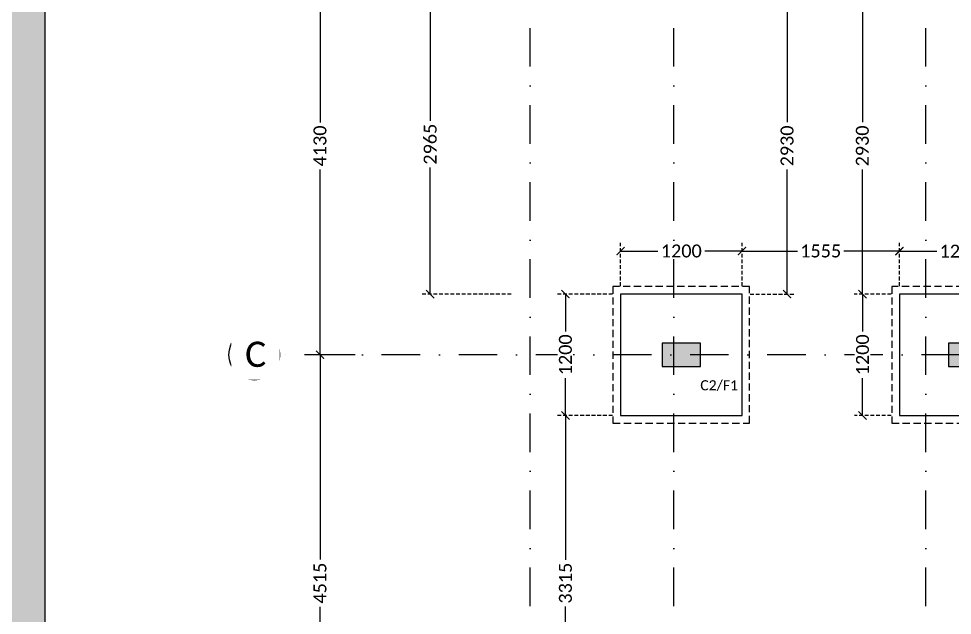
# Model space of a CAD drawing. Header units: millimetres. Extents: x -176651 to 954389, y -469666 to 486614.
# Drawn here: x 216384 to 225611, y 268169 to 274068 of the extents above; entities that cross this region are included whole.
import ezdxf
from ezdxf.xclip import XClip

# ---------------------------------------------------------------- set-up
doc = ezdxf.new("R2010")
doc.units = ezdxf.units.MM
doc.header["$LTSCALE"] = 150
doc.header["$XCLIPFRAME"] = 2
for name, pattern in [('3BHK-W(SB)$0$HIDDEN', [0.375, 0.25, -0.125]), ('DASHDOTX2', [50.8, 25.4, -12.7, 0, -12.7]), ('HIDDEN2', [4.7625, 3.175, -1.5875])]:
    doc.linetypes.add(name, pattern=pattern)
for name, color, linetype in [('ad-Column', 3, 'Continuous'), ('ad-Column Hatch', 125, 'Continuous'), ('ad-Footing line', 2, 'Continuous'), ('ad-Grid', 8, 'DASHDOTX2'), ('ad-PCC line', 8, 'HIDDEN2'), ('ad-Road', 2, 'Continuous'), ('ad-Road Hatch', 8, 'Continuous'), ('ad-Text main', 7, 'Continuous')]:
    doc.layers.add(name, color=color, linetype=linetype)
for name, color, linetype, true_color in [('ad-Dimension', 5, 'Continuous', 0x0000ff), ('ad-External Dimensions', 5, 'Continuous', 0x0000ff), ('ad-Foundation text', 6, 'Continuous', 0xff00ff), ('ad-Plot Boundary', 6, 'Continuous', 0xff00ff)]:
    doc.layers.add(name, color=color, linetype=linetype, true_color=true_color)
doc.styles.get("Standard").update_dxf_attribs({"font": 'calibril.ttf'})
doc.dimstyles.new('A-75-DIM-INT (Framing)', dxfattribs={"dimscale": 100, "dimtxt": 1.6, "dimasz": 1, "dimexe": 1, "dimexo": 1, "dimgap": 0.5, "dimtad": 0, "dimdec": 0, "dimdsep": 46, "dimtxsty": 'Standard', "dimblk": 'ARCHTICK', "dimcen": 0.025, "dimclrd": 5, "dimclre": 5, "dimclrt": 256, "dimazin": 2, "dimtfac": 1, "dimtdec": 0, "dimtmove": 1, "dimatfit": 0, "dimldrblk": 'ARCHTICK', "dimfxl": 1, "dimfxlon": 1, "dimtfill": 1, "dimtolj": 1, "dimtzin": 0, "dimarcsym": 0})

# ---------------------------------------------------------------- blocks, each defined once
blk = doc.blocks.new('A$C4fb60e89')
at = {"layer": 'ad-Road Hatch', "ltscale": 5, "transparency": 33554687}
h = blk.add_hatch(dxfattribs=at)
h.set_pattern_fill('AR-HBONE', color=256, scale=15)
h.set_pattern_definition([(45, (-193247.7, -428758.8), (0, 2155.2615), [4572, -1524]), (135, (-192170.1, -427681.1), (2e-13, 2155.2615), [4572, -1524])])
h.paths.add_polyline_path([(175594.5, -250241), (169177.9, -249341.1), (167473.5, -249057.1), (167473.5, -138693.9), (101313.5, -138693.9), (101313.5, -199953.9), (101307.7, -237994.6), (101040.4, -268291), (101007.7, -280967.7), (101066.4, -293683.6), (101242.5, -311127.2), (100909.9, -319343.6), (100949.1, -333937.5), (100668.7, -366959.6), (100727.3, -390982.9), (100668.7, -404585.6), (100538.2, -420418.5), (100466.5, -428758.8), (92426.2, -427265.5), (92163.5, -427209.5), (92163.5, -321453.9), (24803.5, -321453.9), (24803.5, -412960.5), (15653.5, -411028.6), (15653.5, -321452.2), (-19535.1, -321452.2), (-34427.5, -319476.7), (-65207.4, -315394.6), (-171770.1, -301268.1), (-185853.9, -298333.1), (-193247.7, -296831.5), (-193244, -292907.6), (-191913.8, -285219.4), (-191838.8, -284678.8), (-183397.4, -286393.2), (-169722.9, -289242.8), (-53141.2, -304697.5), (-18730.1, -309262.2), (15653.3, -309262.2), (15653.5, 703.4), (24803.5, 1114.6), (24803.5, -129543.9), (92163.5, -129543.9), (92163.5, 15133.3), (101313.5, 17712.8), (101313.5, -129543.9), (167473.5, -129543.9), (167473.5, 35551.6), (175738, 37855), (175848.8, 28595.3), (175835.8, 25947.4), (175777.1, 14040.5), (175855.3, 2315.8), (175659.7, -18036.1), (175731.4, -34038.6), (175718.4, -46839.2), (175672.7, -63402.4), (175816.2, -82071.9), (175542.3, -106356), (175490.2, -124640.8), (175574.9, -145018.8), (175731.4, -168892), (175796.6, -181268.8), (175796.6, -192667.4), (175744.5, -208200.3), (175829.2, -223276.8), (175887.9, -234871.1)])
h.paths.add_polyline_path([(24803.5, -309263.9), (92163.5, -309263.9), (92163.5, -138693.9), (24803.5, -138693.9)], flags=16)
at = {"layer": 'ad-Road', "ltscale": 5}
blk.add_lwpolyline([(24803.5, -309263.9), (92163.5, -309263.9), (92163.5, -138693.9), (24803.5, -138693.9)], close=True, dxfattribs=at)
blk = doc.blocks.new('zw$E7CA')
at = {"layer": 'ad-Plot Boundary'}
blk.add_lwpolyline([(0, 0), (33680, 0), (33680, 30050), (0, 30050)], close=True, dxfattribs=at)
blk = doc.blocks.new('zw$A88E')
at = {"layer": 'ad-Plot Boundary', "ltscale": 5}
blk.add_blockref('zw$E7CA', (-150934.5, -206598.9), dxfattribs=at)
blk = doc.blocks.new("Plot's Boundary")
at = {"layer": 'ad-Road', "ltscale": 5}
blk.add_blockref('A$C4fb60e89', (191838.8, 428758.8), dxfattribs=at)
at = {"layer": 'ad-Plot Boundary', "ltscale": 5}
blk.add_blockref('zw$A88E', (367576.8, 466613.8), dxfattribs=at)
blk = doc.blocks.new('_ArchTick')
at = {"color": 0, "linetype": 'ByBlock', "const_width": 0.15}
blk.add_lwpolyline([(-0.5, -0.5), (0.5, 0.5)], dxfattribs=at)
blk = doc.blocks.new('*D340')
at = {"layer": 'ad-Dimension', "lineweight": -2}
for p, q in [((-3032, 8760), (-3460.2, 8760)), ((-3380.2, 8760), (-3380.2, 6928.5)), ((-3380.2, 4630), (-3380.2, 6461.5)), ((-3132.1, 4630), (-3460.2, 4630))]:
    blk.add_line(p, q, dxfattribs=at)
at = {"layer": 'Defpoints', "color": 0}
for p in [(-2952, 8760), (-3380.2, 4630), (-3052.1, 4630)]:
    blk.add_point(p, dxfattribs=at)
at = {"layer": 'ad-Dimension', "lineweight": -2, "xscale": 80, "yscale": 80, "zscale": 80}
for p, rotation in [((-3380.2, 8760), 90), ((-3380.2, 4630), 270)]:
    blk.add_blockref('_ArchTick', p, dxfattribs=dict(at, rotation=rotation))
at = {"layer": 'ad-Dimension', "insert": (-3380.2, 6695), "char_height": 128, "attachment_point": 5, "rotation": 90, "bg_fill": 3, "box_fill_scale": 1.1, "bg_fill_color": 257, "bg_fill_transparency": 0}
blk.add_mtext('\\A1;4130', dxfattribs=at)
blk = doc.blocks.new('*D341')
at = {"layer": 'ad-Dimension', "lineweight": -2}
for p, q in [((-3032, 4630), (-3460.2, 4630)), ((-3380.2, 4630), (-3380.2, 2606.7)), ((-3380.2, 115), (-3380.2, 2138.3)), ((-3132.1, 115), (-3460.2, 115))]:
    blk.add_line(p, q, dxfattribs=at)
at = {"layer": 'Defpoints', "color": 0}
for p in [(-2952, 4630), (-3380.2, 115), (-3052.1, 115)]:
    blk.add_point(p, dxfattribs=at)
at = {"layer": 'ad-Dimension', "lineweight": -2, "xscale": 80, "yscale": 80, "zscale": 80}
for p, rotation in [((-3380.2, 4630), 90), ((-3380.2, 115), 270)]:
    blk.add_blockref('_ArchTick', p, dxfattribs=dict(at, rotation=rotation))
at = {"layer": 'ad-Dimension', "insert": (-3380.2, 2372.5), "char_height": 128, "attachment_point": 5, "rotation": 90, "bg_fill": 3, "box_fill_scale": 1.1, "bg_fill_color": 257, "bg_fill_transparency": 0}
blk.add_mtext('\\A1;4515', dxfattribs=at)
blk = doc.blocks.new('zw$6AA0')
at = {"layer": 'ad-Column Hatch', "transparency": 33554687}
h = blk.add_hatch(color=256, dxfattribs=at)
h.dxf.hatch_style = 1
h.paths.add_polyline_path([(0, -230), (380, -230), (380, 0), (0, 0)])
at = {"layer": 'ad-Column'}
blk.add_lwpolyline([(0, -230), (380, -230), (380, 0), (0, 0)], close=True, dxfattribs=at)
blk = doc.blocks.new('zw$C199')
at = {"layer": 'ad-Column Hatch', "transparency": 33554687}
h = blk.add_hatch(color=256, dxfattribs=at)
h.dxf.hatch_style = 1
h.paths.add_polyline_path([(0, 0), (230, 0), (230, 230), (0, 230)])
at = {"layer": 'ad-Column'}
blk.add_lwpolyline([(0, 0), (230, 0), (230, 230), (0, 230)], close=True, dxfattribs=at)
blk = doc.blocks.new('1625W_Columns')
at = {"layer": 'ad-Column'}
for name, p, rotation in [('zw$6AA0', (0, 4745), 359.9999999999993), ('zw$C199', (2830, 4515), 359.9999999999999)]:
    blk.add_blockref(name, p, dxfattribs=dict(at, rotation=rotation))
blk = doc.blocks.new('*D32')
at = {"layer": 'ad-External Dimensions', "linetype": '3BHK-W(SB)$0$HIDDEN', "lineweight": -2}
for p, q in [((-1950, 8195), (-2371.1, 8195)), ((-1491.1, 5230), (-2371.1, 5230))]:
    blk.add_line(p, q, dxfattribs=at)
at = {"layer": 'ad-External Dimensions', "lineweight": -2}
for p, q in [((-2291.1, 8195), (-2291.1, 6944)), ((-2291.1, 5230), (-2291.1, 6481))]:
    blk.add_line(p, q, dxfattribs=at)
at = {"layer": 'Defpoints', "color": 0}
for p in [(-1870, 8195), (-2291.1, 5230), (-410, 5230)]:
    blk.add_point(p, dxfattribs=at)
at = {"layer": 'ad-External Dimensions', "lineweight": -2, "xscale": 80, "yscale": 80, "zscale": 80}
for p, rotation in [((-2291.1, 8195), 90), ((-2291.1, 5230), 270)]:
    blk.add_blockref('_ArchTick', p, dxfattribs=dict(at, rotation=rotation))
at = {"layer": 'ad-External Dimensions', "insert": (-2291.1, 6712.5), "char_height": 128, "attachment_point": 5, "rotation": 90, "bg_fill": 3, "box_fill_scale": 1.1, "bg_fill_color": 257, "bg_fill_transparency": 0}
blk.add_mtext('\\A1;2965', dxfattribs=at)
blk = doc.blocks.new('*D33')
at = {"layer": 'ad-External Dimensions', "linetype": '3BHK-W(SB)$0$HIDDEN', "lineweight": -2}
for p, q in [((-490, 5230), (-1034.9, 5230)), ((-490, 4030), (-1034.9, 4030))]:
    blk.add_line(p, q, dxfattribs=at)
at = {"layer": 'ad-External Dimensions', "lineweight": -2}
for p, q in [((-954.9, 5230), (-954.9, 4861.2)), ((-954.9, 4030), (-954.9, 4398.8))]:
    blk.add_line(p, q, dxfattribs=at)
at = {"layer": 'Defpoints', "color": 0}
for p in [(-410, 5230), (-954.9, 4030), (-410, 4030)]:
    blk.add_point(p, dxfattribs=at)
at = {"layer": 'ad-External Dimensions', "lineweight": -2, "xscale": 80, "yscale": 80, "zscale": 80}
for p, rotation in [((-954.9, 5230), 90), ((-954.9, 4030), 270)]:
    blk.add_blockref('_ArchTick', p, dxfattribs=dict(at, rotation=rotation))
at = {"layer": 'ad-External Dimensions', "insert": (-954.9, 4630), "char_height": 128, "attachment_point": 5, "rotation": 90, "bg_fill": 3, "box_fill_scale": 1.1, "bg_fill_color": 257, "bg_fill_transparency": 0}
blk.add_mtext('\\A1;1200', dxfattribs=at)
blk = doc.blocks.new('*D34')
at = {"layer": 'ad-External Dimensions', "linetype": '3BHK-W(SB)$0$HIDDEN', "lineweight": -2}
for p, q in [((-490, 4030), (-1034.9, 4030)), ((-490, 715), (-1034.9, 715))]:
    blk.add_line(p, q, dxfattribs=at)
at = {"layer": 'ad-External Dimensions', "lineweight": -2}
for p, q in [((-954.9, 4030), (-954.9, 2604.7)), ((-954.9, 715), (-954.9, 2140.3))]:
    blk.add_line(p, q, dxfattribs=at)
at = {"layer": 'Defpoints', "color": 0}
for p in [(-410, 4030), (-954.9, 715), (-410, 715)]:
    blk.add_point(p, dxfattribs=at)
at = {"layer": 'ad-External Dimensions', "lineweight": -2, "xscale": 80, "yscale": 80, "zscale": 80}
for p, rotation in [((-954.9, 4030), 90), ((-954.9, 715), 270)]:
    blk.add_blockref('_ArchTick', p, dxfattribs=dict(at, rotation=rotation))
at = {"layer": 'ad-External Dimensions', "insert": (-954.9, 2372.5), "char_height": 128, "attachment_point": 5, "rotation": 90, "bg_fill": 3, "box_fill_scale": 1.1, "bg_fill_color": 257, "bg_fill_transparency": 0}
blk.add_mtext('\\A1;3315', dxfattribs=at)
blk = doc.blocks.new('*D56')
at = {"layer": 'ad-External Dimensions', "linetype": '3BHK-W(SB)$0$HIDDEN', "lineweight": -2}
for p, q in [((870, 8160), (1315.5, 8160)), ((870, 5230), (1315.5, 5230))]:
    blk.add_line(p, q, dxfattribs=at)
at = {"layer": 'ad-External Dimensions', "lineweight": -2}
for p, q in [((1235.5, 8160), (1235.5, 6929.2)), ((1235.5, 5230), (1235.5, 6460.8))]:
    blk.add_line(p, q, dxfattribs=at)
at = {"layer": 'Defpoints', "color": 0}
for p in [(790, 8160), (790, 5230), (1235.5, 5230)]:
    blk.add_point(p, dxfattribs=at)
at = {"layer": 'ad-External Dimensions', "lineweight": -2, "xscale": 80, "yscale": 80, "zscale": 80}
for p, rotation in [((1235.5, 8160), 90), ((1235.5, 5230), 270)]:
    blk.add_blockref('_ArchTick', p, dxfattribs=dict(at, rotation=rotation))
at = {"layer": 'ad-External Dimensions', "insert": (1235.5, 6695), "char_height": 128, "attachment_point": 5, "rotation": 90, "bg_fill": 3, "box_fill_scale": 1.1, "bg_fill_color": 257, "bg_fill_transparency": 0}
blk.add_mtext('\\A1;2930', dxfattribs=at)
blk = doc.blocks.new('*D74')
at = {"layer": 'ad-External Dimensions', "linetype": '3BHK-W(SB)$0$HIDDEN', "lineweight": -2}
for p, q in [((2345, 5310), (2345, 5734.3)), ((3545, 5310), (3545, 5734.3))]:
    blk.add_line(p, q, dxfattribs=at)
at = {"layer": 'ad-External Dimensions', "lineweight": -2}
for p, q in [((2345, 5654.3), (2713.8, 5654.3)), ((3545, 5654.3), (3176.2, 5654.3))]:
    blk.add_line(p, q, dxfattribs=at)
at = {"layer": 'Defpoints', "color": 0}
for p in [(3545, 5654.3), (2345, 5230), (3545, 5230)]:
    blk.add_point(p, dxfattribs=at)
at = {"layer": 'ad-External Dimensions', "lineweight": -2, "xscale": 80, "yscale": 80, "zscale": 80, "rotation": 180}
blk.add_blockref('_ArchTick', (2345, 5654.3), dxfattribs=at)
at = {"layer": 'ad-External Dimensions', "lineweight": -2, "xscale": 80, "yscale": 80, "zscale": 80}
blk.add_blockref('_ArchTick', (3545, 5654.3), dxfattribs=at)
at = {"layer": 'ad-External Dimensions', "insert": (2945, 5654.3), "char_height": 128, "attachment_point": 5, "bg_fill": 3, "box_fill_scale": 1.1, "bg_fill_color": 257, "bg_fill_transparency": 0}
blk.add_mtext('\\A1;1200', dxfattribs=at)
blk = doc.blocks.new('*D111')
at = {"layer": 'ad-External Dimensions', "linetype": '3BHK-W(SB)$0$HIDDEN', "lineweight": -2}
for p, q in [((2265, 8160), (1899.4, 8160)), ((2265, 5230), (1899.4, 5230))]:
    blk.add_line(p, q, dxfattribs=at)
at = {"layer": 'ad-External Dimensions', "lineweight": -2}
for p, q in [((1979.4, 8160), (1979.4, 6929.2)), ((1979.4, 5230), (1979.4, 6460.8))]:
    blk.add_line(p, q, dxfattribs=at)
at = {"layer": 'Defpoints', "color": 0}
for p in [(2345, 8160), (1979.4, 5230), (2345, 5230)]:
    blk.add_point(p, dxfattribs=at)
at = {"layer": 'ad-External Dimensions', "lineweight": -2, "xscale": 80, "yscale": 80, "zscale": 80}
for p, rotation in [((1979.4, 8160), 90), ((1979.4, 5230), 270)]:
    blk.add_blockref('_ArchTick', p, dxfattribs=dict(at, rotation=rotation))
at = {"layer": 'ad-External Dimensions', "insert": (1979.4, 6695), "char_height": 128, "attachment_point": 5, "rotation": 90, "bg_fill": 3, "box_fill_scale": 1.1, "bg_fill_color": 257, "bg_fill_transparency": 0}
blk.add_mtext('\\A1;2930', dxfattribs=at)
blk = doc.blocks.new('*D112')
at = {"layer": 'ad-External Dimensions', "linetype": '3BHK-W(SB)$0$HIDDEN', "lineweight": -2}
for p, q in [((2265, 5230), (1901.2, 5230)), ((2265, 4030), (1901.2, 4030))]:
    blk.add_line(p, q, dxfattribs=at)
at = {"layer": 'ad-External Dimensions', "lineweight": -2}
for p, q in [((1981.2, 5230), (1981.2, 4861.2)), ((1981.2, 4030), (1981.2, 4398.8))]:
    blk.add_line(p, q, dxfattribs=at)
at = {"layer": 'Defpoints', "color": 0}
for p in [(2345, 5230), (1981.2, 4030), (2345, 4030)]:
    blk.add_point(p, dxfattribs=at)
at = {"layer": 'ad-External Dimensions', "lineweight": -2, "xscale": 80, "yscale": 80, "zscale": 80}
for p, rotation in [((1981.2, 5230), 90), ((1981.2, 4030), 270)]:
    blk.add_blockref('_ArchTick', p, dxfattribs=dict(at, rotation=rotation))
at = {"layer": 'ad-External Dimensions', "insert": (1981.2, 4630), "char_height": 128, "attachment_point": 5, "rotation": 90, "bg_fill": 3, "box_fill_scale": 1.1, "bg_fill_color": 257, "bg_fill_transparency": 0}
blk.add_mtext('\\A1;1200', dxfattribs=at)
blk = doc.blocks.new('*D113')
at = {"layer": 'ad-External Dimensions', "linetype": '3BHK-W(SB)$0$HIDDEN', "lineweight": -2}
for p, q in [((-410, 5310), (-410, 5736.1)), ((790, 5310), (790, 5736.1))]:
    blk.add_line(p, q, dxfattribs=at)
at = {"layer": 'ad-External Dimensions', "lineweight": -2}
for p, q in [((-410, 5656.1), (-41.2, 5656.1)), ((790, 5656.1), (421.2, 5656.1))]:
    blk.add_line(p, q, dxfattribs=at)
at = {"layer": 'Defpoints', "color": 0}
for p in [(-410, 5656.1), (-410, 5230), (790, 5230)]:
    blk.add_point(p, dxfattribs=at)
at = {"layer": 'ad-External Dimensions', "lineweight": -2, "xscale": 80, "yscale": 80, "zscale": 80, "rotation": 180}
blk.add_blockref('_ArchTick', (-410, 5656.1), dxfattribs=at)
at = {"layer": 'ad-External Dimensions', "lineweight": -2, "xscale": 80, "yscale": 80, "zscale": 80}
blk.add_blockref('_ArchTick', (790, 5656.1), dxfattribs=at)
at = {"layer": 'ad-External Dimensions', "insert": (190, 5656.1), "char_height": 128, "attachment_point": 5, "bg_fill": 3, "box_fill_scale": 1.1, "bg_fill_color": 257, "bg_fill_transparency": 0}
blk.add_mtext('\\A1;1200', dxfattribs=at)
blk = doc.blocks.new('*D114')
at = {"layer": 'ad-External Dimensions', "linetype": '3BHK-W(SB)$0$HIDDEN', "lineweight": -2}
for p, q in [((790, 5310), (790, 5736.1)), ((2345, 5310), (2345, 5736.1))]:
    blk.add_line(p, q, dxfattribs=at)
at = {"layer": 'ad-External Dimensions', "lineweight": -2}
for p, q in [((790, 5656.1), (1339, 5656.1)), ((2345, 5656.1), (1796, 5656.1))]:
    blk.add_line(p, q, dxfattribs=at)
at = {"layer": 'Defpoints', "color": 0}
for p in [(2345, 5656.1), (790, 5230), (2345, 5230)]:
    blk.add_point(p, dxfattribs=at)
at = {"layer": 'ad-External Dimensions', "lineweight": -2, "xscale": 80, "yscale": 80, "zscale": 80, "rotation": 180}
blk.add_blockref('_ArchTick', (790, 5656.1), dxfattribs=at)
at = {"layer": 'ad-External Dimensions', "lineweight": -2, "xscale": 80, "yscale": 80, "zscale": 80}
blk.add_blockref('_ArchTick', (2345, 5656.1), dxfattribs=at)
at = {"layer": 'ad-External Dimensions', "insert": (1567.5, 5656.1), "char_height": 128, "attachment_point": 5, "bg_fill": 3, "box_fill_scale": 1.1, "bg_fill_color": 257, "bg_fill_transparency": 0}
blk.add_mtext('\\A1;1555', dxfattribs=at)
blk = doc.blocks.new('A$C26f4352e')
at = {"layer": 'ad-Foundation text', "insert": (-11555.9, -9294.5), "char_height": 100, "width": 349.312, "attachment_point": 5}
blk.add_mtext('\\pxt5;C2/F1', dxfattribs=at)
blk = doc.blocks.new('A$Cf8271b05')
at = {"layer": 'ad-Footing line'}
for points in [[(-410, -9360), (790, -9360), (790, -8160), (-410, -8160)], [(2345, -9360), (3545, -9360), (3545, -8160), (2345, -8160)]]:
    blk.add_lwpolyline(points, close=True, dxfattribs=at)
at = {"layer": 'ad-PCC line', "ltscale": 0.15}
for points in [[(-485, -9435), (865, -9435), (865, -8085), (-485, -8085)], [(2270, -9435), (3620, -9435), (3620, -8085), (2270, -8085)]]:
    blk.add_lwpolyline(points, close=True, dxfattribs=at)
blk = doc.blocks.new('1625W_Grid')
at = {"layer": 'ad-Grid', "ltscale": 0.1}
for points in [[(-1305, -3190), (-1305, 15870)], [(115, -3190), (115, 15870)], [(2605, -3190), (2605, 15870)]]:
    blk.add_lwpolyline(points, dxfattribs=at)
at = {"layer": 'ad-Grid', "color": 7, "linetype": 'ByBlock'}
blk.add_circle((-4030, 4630), 250, dxfattribs=at)
at = {"layer": 'ad-Text main', "insert": (-4016.5, 4634), "char_height": 250, "width": 227.385, "attachment_point": 5, "bg_fill": 2}
blk.add_mtext('{\\fCalibri|b0|i0|c0|p34;C}', dxfattribs=at)
at = {"layer": 'ad-Grid', "ltscale": 0.1}
blk.add_lwpolyline([(15900, 4630), (-3780, 4630)], dxfattribs=at)
at = {"layer": 'ad-Dimension'}
dim = blk.add_linear_dim(base=(-3380.2, 4630), p1=(-2952, 8760), p2=(-3052.1, 4630), angle=90, dimstyle='A-75-DIM-INT (Framing)', override={"dimscale": 80, "dimblk": 'ArchTick', "dimclrd": 256, "dimclre": 256, "dimfxl": 10, "dimtfill": 1, "dimtfillclr": 0}, dxfattribs=at)
dim.commit()
dim.dimension.update_dxf_attribs({"geometry": '*D340', "text_midpoint": (-3380.2, 6695)})
dim = blk.add_linear_dim(base=(-3380.2, 115), p1=(-2952, 4630), p2=(-3052.1, 115), angle=90, dimstyle='A-75-DIM-INT (Framing)', override={"dimscale": 80, "dimblk": 'ArchTick', "dimclrd": 256, "dimclre": 256, "dimfxl": 10, "dimtfill": 1, "dimtfillclr": 0}, dxfattribs=at)
dim.commit()
dim.dimension.update_dxf_attribs({"geometry": '*D341', "text_midpoint": (-3380.2, 2372.5)})
blk = doc.blocks.new('A$Cfdb12340')
at = {"layer": 'ad-External Dimensions'}
for base, p1, p2, picture, middle in [((-2291.1, 5230), (-1870, 8195), (-410, 5230), '*D32', (-2291.1, 6712.5)), ((1235.5, 5230), (790, 8160), (790, 5230), '*D56', (1235.5, 6695)), ((1979.4, 5230), (2345, 8160), (2345, 5230), '*D111', (1979.4, 6695))]:
    dim = blk.add_linear_dim(base=base, p1=p1, p2=p2, angle=90, dimstyle='A-75-DIM-INT (Framing)', override={"dimscale": 80, "dimclrd": 256, "dimclre": 256, "dimfxl": 10}, dxfattribs=at)
    dim.commit()
    dim.dimension.update_dxf_attribs({"geometry": picture, "text_midpoint": middle})
for base, p1, p2, picture, middle in [((-954.9, 4030), (-410, 5230), (-410, 4030), '*D33', (-954.9, 4630)), ((1981.2, 4030), (2345, 5230), (2345, 4030), '*D112', (1981.2, 4630))]:
    dim = blk.add_linear_dim(base=base, p1=p1, p2=p2, angle=90, dimstyle='A-75-DIM-INT (Framing)', override={"dimscale": 80, "dimclrd": 256, "dimclre": 256, "dimfxl": 10}, dxfattribs=at)
    dim.commit()
    dim.dimension.update_dxf_attribs({"geometry": picture, "text_midpoint": middle})
dim = blk.add_linear_dim(base=(-410, 5656.1), p1=(790, 5230), p2=(-410, 5230), dimstyle='A-75-DIM-INT (Framing)', override={"dimscale": 80, "dimclrd": 256, "dimclre": 256, "dimfxl": 10}, dxfattribs=at)
dim.commit()
dim.dimension.update_dxf_attribs({"geometry": '*D113', "text_midpoint": (190, 5656.1)})
dim = blk.add_linear_dim(base=(-954.9, 715), p1=(-410, 4030), p2=(-410, 715), angle=90, dimstyle='A-75-DIM-INT (Framing)', override={"dimscale": 80, "dimclrd": 256, "dimclre": 256, "dimfxl": 10}, dxfattribs=at)
dim.commit()
dim.dimension.update_dxf_attribs({"geometry": '*D34', "text_midpoint": (-954.9, 2372.5)})
dim = blk.add_linear_dim(base=(2345, 5656.1), p1=(790, 5230), p2=(2345, 5230), dimstyle='A-75-DIM-INT (Framing)', override={"dimscale": 80, "dimclrd": 256, "dimclre": 256, "dimfxl": 10}, dxfattribs=at)
dim.commit()
dim.dimension.update_dxf_attribs({"geometry": '*D114', "text_midpoint": (1567.5, 5656.1)})
dim = blk.add_linear_dim(base=(3545, 5654.3), p1=(2345, 5230), p2=(3545, 5230), dimstyle='A-75-DIM-INT (Framing)', override={"dimscale": 80, "dimclrd": 256, "dimclre": 256, "dimfxl": 10}, dxfattribs=at)
dim.commit()
dim.dimension.update_dxf_attribs({"geometry": '*D74', "text_midpoint": (2945, 5654.3)})

msp = doc.modelspace()

# ---------------------------------------------------------------- block references
ref = msp.add_blockref("Plot's Boundary", (0, 0))
XClip(ref).set_block_clipping_path([(211642.2775057808, 255014.8999686334), (255322.2775057808, 295064.8999686334)])

# ---------------------------------------------------------------- next in the draw order: block references
msp.add_blockref('1625W_Grid', (222742.3, 266114.9))

# ---------------------------------------------------------------- next in the draw order: block references
msp.add_blockref('1625W_Columns', (222742.3, 266114.9))

# ---------------------------------------------------------------- next in the draw order: block references
at = {"layer": 'ad-External Dimensions'}
msp.add_blockref('A$Cfdb12340', (222742.3, 266114.9), dxfattribs=at)

# ---------------------------------------------------------------- next in the draw order: block references
msp.add_blockref('A$Cf8271b05', (222742.3, 279504.9))
at = {"layer": 'ad-Foundation text'}
msp.add_blockref('A$C26f4352e', (234862.3, 279734.9), dxfattribs=at)

doc.saveas('drawing.dxf')
